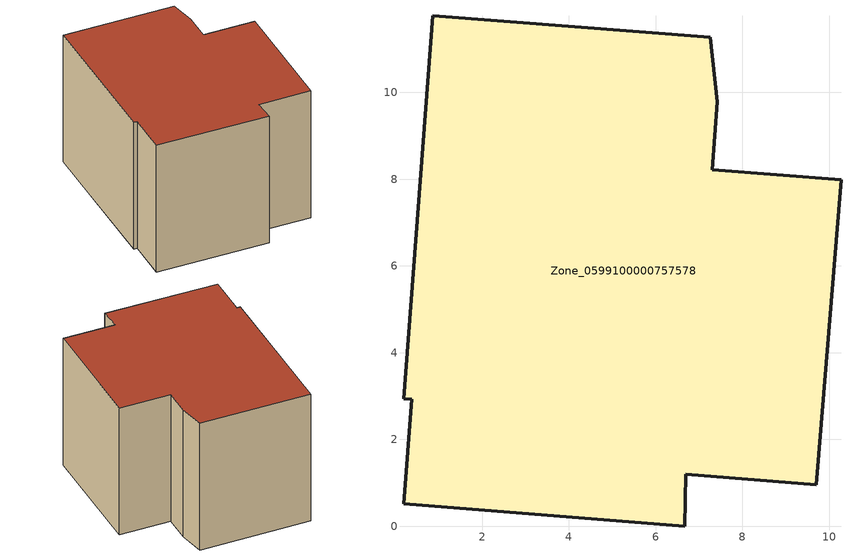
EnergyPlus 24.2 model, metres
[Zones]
Zone_0599100000757578
 floor ground (C_G): 0.18,2.94 0.86,11.77 7.26,11.28 7.42,9.79 7.3,8.22 10.27,7.99 9.7,0.95 6.69,1.2 6.67,0 0.19,0.52 0.38,2.93 z7.42
 wall outside (C_F): 6.69,1.2 9.7,0.95 10.27,7.99 7.3,8.22 7.42,9.79 7.26,11.28 0.86,11.77 0.18,2.94 0.38,2.93 0.19,0.52 6.67,0 6.69,1.2 z7.42:15.49
 roof outside (C_R): 10.27,7.99 7.3,8.22 7.42,9.79 7.26,11.28 0.86,11.77 0.18,2.94 0.38,2.93 0.19,0.52 6.67,0 6.69,1.2 9.7,0.95 z15.49
[BUILDING]
Pand.0599100000757578: North Axis=0; Terrain=City; Loads Convergence Tolerance Value=0.04; Temperature Convergence Tolerance Value=0.4; Solar Distribution=FullExterior; Maximum Number of Warmup Days=25; Minimum Number of Warmup Days=1
[Site:Location]
Rotterdam.The.Hague.AP_ZH_NLD Design_Conditions: Latitude=51.96; Longitude=4.45; Time Zone=1; Elevation=-4.5
[SITE:GROUNDTEMPERATURE:BUILDINGSURFACE]
18, 18, 18, 18, 18, 18, 18, 18, 18, 18, 18, 18
[MATERIAL] Thermal Absorptance=0.9; Solar Absorptance=0.7; Visible Absorptance=0.7
Name | Roughness | Thickness | Conductivity | Density | Specific Heat
G.TI.1946-1964 | MediumSmooth | 0.15 | 1 | 540 | 1210
F.TI.1946-1964 | Rough | 0.3 | 0.857143 | 1920 | 840
R.TI.1946-1964 | MediumRough | 0.2 | 0.277778 | 1500 | 1000
[CONSTRUCTION]
C_G: G.TI.1946-1964
C_F: F.TI.1946-1964
C_R: R.TI.1946-1964
[ZONE]
Zone_0599100000757578: Type=1; Multiplier=1; Ceiling Height=Autocalculate; Volume=Autocalculate; Floor Area=autocalculate; Part of Total Floor Area=Yes
[ZONEINFILTRATION:DESIGNFLOWRATE]
Infil_Zone_0599100000757578: Zone or ZoneList or Space or SpaceList=Zone_0599100000757578; Schedule=AlwaysOn; Design Flow Rate Calculation Method=Flow/Area; Flow Rate per Floor Area=0.003; Constant Term Coefficient=1; Temperature Term Coefficient=0; Velocity Term Coefficient=0; Velocity Squared Term Coefficient=0
[HVACTEMPLATE:ZONE:IDEALLOADSAIRSYSTEM]
Zone_0599100000757578: Maximum Heating Supply Air Temperature=50; Minimum Cooling Supply Air Temperature=13; Maximum Heating Supply Air Humidity Ratio=0.0156; Minimum Cooling Supply Air Humidity Ratio=0.0077; Heating Limit=NoLimit; Cooling Limit=NoLimit; Dehumidification Control Type=ConstantSensibleHeatRatio; Cooling Sensible Heat Ratio=0.7; Dehumidification Setpoint=60; Humidification Control Type=None; Humidification Setpoint=30; Outdoor Air Method=None; Outdoor Air Flow Rate per Person=0.00944; Outdoor Air Flow Rate per Zone Floor Area=0; Outdoor Air Flow Rate per Zone=0; Demand Controlled Ventilation Type=None; Outdoor Air Economizer Type=NoEconomizer; Heat Recovery Type=None; Sensible Heat Recovery Effectiveness=0.7; Latent Heat Recovery Effectiveness=0.65
[ZONECONTROL:THERMOSTAT]
ThermostatControl_Zone_0599100000757578: Zone or ZoneList=Zone_0599100000757578; Control Type Schedule=DualSetpointControlType; Control 1=Thermostat_Zone_0599100000757578; Temperature Difference Between Cutout And Setpoint=0
[THERMOSTATSETPOINT:DUALSETPOINT]
Thermostat_Zone_0599100000757578: Heating Setpoint Temperature Schedule=HeatingSetpoint_Zone_0599100000757578; Cooling Setpoint Temperature Schedule=CoolingSetpoint_Zone_0599100000757578
[SCHEDULE:COMPACT]
HeatingSetpoint_Zone_0599100000757578: Through: 12/31, For: AllDays, Until: 24:00, 21
CoolingSetpoint_Zone_0599100000757578: Through: 12/31, For: AllDays, Until: 24:00, 24
DualSetpointControlType: Through: 12/31, For: AllDays, Until: 24:00, 4
AlwaysOn: Through: 12/31, For: AllDays, Until: 24:00, 1
